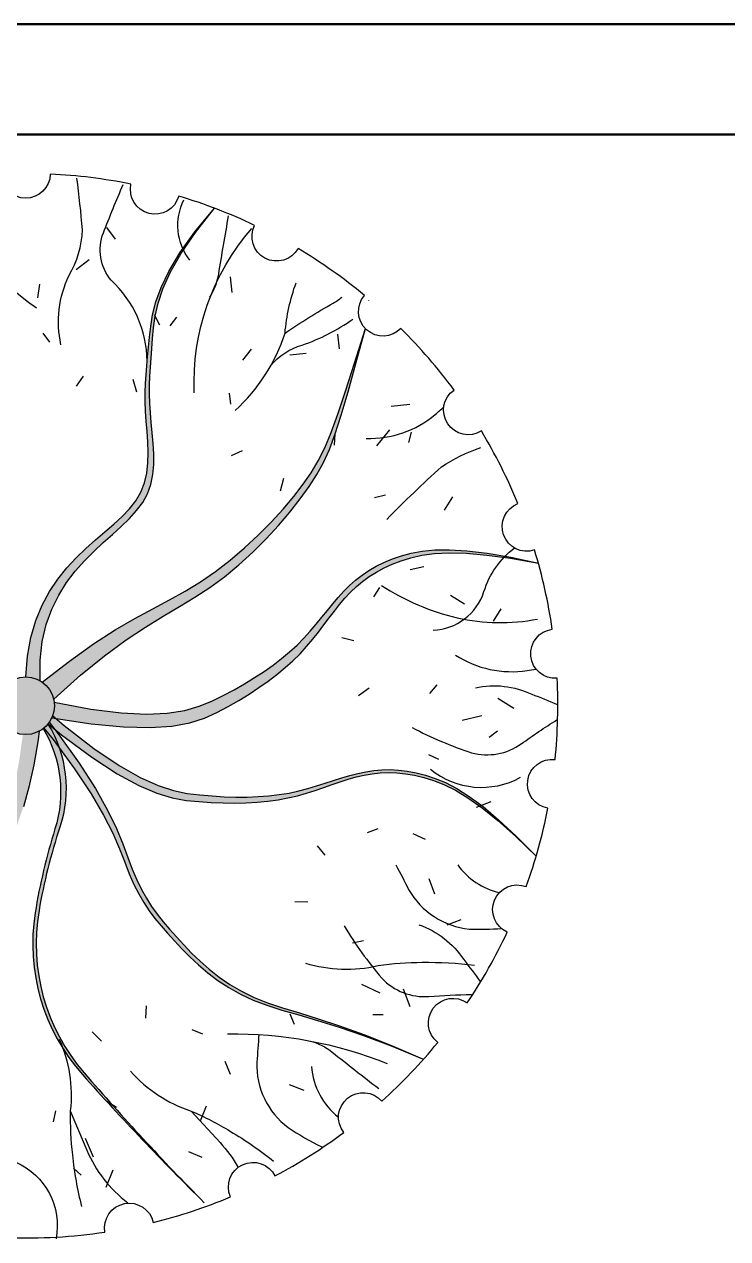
# Model space of a CAD drawing. Header units: millimetres. Extents: x 44692 to 659456, y -26273 to 96111.
# Drawn here: x 250359 to 251954, y 33752 to 36504 of the extents above; entities that cross this region are included whole.
import ezdxf

# ---------------------------------------------------------------- set-up
doc = ezdxf.new("R2010")
doc.units = ezdxf.units.MM
doc.header["$LTSCALE"] = 100
doc.layers.add('Paredes', color=7, linetype='Continuous', lineweight=50)
doc.layers.add('Tree', color=7, linetype='Continuous')

msp = doc.modelspace()

# ---------------------------------------------------------------- hatches: boundary and pattern name
at = {"layer": 'Tree', "true_color": 0x58ba48}
h = msp.add_hatch(color=85, dxfattribs=at)
h.dxf.hatch_style = 1
h.paths.add_polyline_path([(250400.3432868256, 35105.26950295304), (250409.3753454146, 35143.74504376412), (250421.9360863341, 35178.57931501938), (250437.434441057, 35210.09318916874), (250455.2793410559, 35238.60753866219), (250474.8797178037, 35264.44323594975), (250495.6445027731, 35287.92115348137), (250516.9948721438, 35309.38294720252), (250538.4009809237, 35329.25340704109), (250559.3452288273, 35347.97810642068), (250579.3100155693, 35366.00261876472), (250597.7777408641, 35383.77251749676), (250614.2308044267, 35401.73337604025), (250628.1516059716, 35420.33076781873), (250639.0225452138, 35440.01026625557), (250646.5043064542, 35461.08836994536), (250650.9707123411, 35483.36527816592), (250652.973870109, 35506.51211536626), (250653.0658869923, 35530.20000599521), (250651.7988702265, 35554.10007450166), (250649.7249270461, 35577.88344533451), (250647.3961646854, 35601.22124294269), (250645.3646903793, 35623.78459177497), (250644.0737825643, 35645.35203128194), (250643.5314044839, 35666.13176092062), (250643.6366905839, 35686.43939514954), (250644.2887753089, 35706.59054842743), (250645.3867931049, 35726.90083521276), (250646.8298784169, 35747.68586996431), (250648.5171656903, 35769.26126714055), (250650.3477893704, 35791.94264120019), (250652.479703282, 35816.11640893864), (250656.106138767, 35842.45219649879), (250662.6791465461, 35871.69043236043), (250673.6507773404, 35904.57154500322), (250690.4730818711, 35941.83596290696), (250714.598110859, 35984.22411455134), (250747.4779150254, 36032.47642841606), (250790.5645450913, 36087.33333298092), (250746.2147978493, 36033.49247871165), (250712.2225962672, 35986.01724783344), (250687.1190758217, 35944.20115422427), (250669.4353719885, 35907.3377117621), (250657.7026202437, 35874.72043432497), (250650.4519560634, 35845.64283579086), (250646.2145149239, 35819.39843003788), (250643.5214323011, 35795.28073094392), (250641.164238449, 35772.6480212202), (250638.976042732, 35751.11765891114), (250637.0503492923, 35730.37177089409), (250635.4806622718, 35710.09248404664), (250634.3604858128, 35689.96192524624), (250633.783324057, 35669.66222137034), (250633.8426811472, 35648.87549929658), (250634.6320612248, 35627.28388590231), (250636.1386651066, 35604.6794229994), (250637.9244803046, 35581.29381213697), (250639.4451910048, 35557.46866979836), (250640.1564813942, 35533.54561246699), (250639.5140356586, 35509.86625662623), (250636.9735379844, 35486.77221875948), (250631.9906725583, 35464.60511535021), (250624.0211235663, 35443.70656288171), (250612.6958122277, 35424.284994927), (250598.346607894, 35406.0161134176), (250581.4806169494, 35388.44243737438), (250562.6049457781, 35371.10648581848), (250542.2267007644, 35353.55077777081), (250520.8529882927, 35335.31783225241), (250498.9909147473, 35315.95016828431), (250477.1475865121, 35294.99030488753), (250455.8276248127, 35271.99973910694), (250435.5257102369, 35246.61588008401), (250416.7340382135, 35218.49511498353), (250399.9448041717, 35187.29383097072), (250385.6502035405, 35152.66841521069), (250374.342431749, 35114.27525486849), (250366.5136842256, 35071.77073710931), (250362.6561563998, 35024.81124909817, -0.1312463325135342), (250395.2294907483, 35016.1111228635), (250395.4309790945, 35062.83182013615)])
h = msp.add_hatch(color=85, dxfattribs=at)
h.dxf.hatch_style = 1
edge = h.paths.add_edge_path()
edge.add_line((250487.1260344369, 35028.72572393152), (250541.4229532467, 35072.9492512416))
edge.add_line((250541.4229532467, 35072.9492512416), (250590.0962995529, 35108.70832314637))
edge.add_line((250590.0962995528, 35108.70832314637), (250634.0304910843, 35137.91282092495))
edge.add_line((250634.0304910843, 35137.91282092495), (250674.1099455711, 35162.47262585649))
edge.add_line((250674.1099455711, 35162.47262585649), (250711.2190807427, 35184.29761922012))
edge.add_line((250711.2190807427, 35184.29761922012), (250746.2423143281, 35205.29768229512))
edge.add_line((250746.2423143281, 35205.29768229513), (250780.064064057, 35227.38269636044))
edge.add_line((250780.064064057, 35227.38269636044), (250813.357844245, 35252.04120536611))
edge.add_line((250813.357844245, 35252.0412053661), (250845.9535555479, 35279.07640394482))
edge.add_line((250845.9535555479, 35279.07640394482), (250877.4701952069, 35307.87014940047))
edge.add_line((250877.4701952069, 35307.87014940047), (250907.5267604647, 35337.80429903652))
edge.add_line((250907.5267604647, 35337.80429903652), (250935.7422485622, 35368.26071015669))
edge.add_line((250935.7422485622, 35368.26071015668), (250961.7356567419, 35398.62124006458))
edge.add_line((250961.735656742, 35398.62124006459), (250985.1259822448, 35428.2677460639))
edge.add_line((250985.1259822448, 35428.2677460639), (251005.5322223132, 35456.58208545823))
edge.add_line((251005.5322223132, 35456.58208545823), (251022.8286540817, 35483.53840124044))
edge.add_line((251022.8286540817, 35483.53840124044), (251037.9106742571, 35511.4799791615))
edge.add_line((251037.9106742571, 35511.47997916151), (251051.9289594402, 35543.34239066106))
edge.add_line((251051.9289594402, 35543.34239066106), (251066.0341862312, 35582.06120717929))
edge.add_line((251066.0341862313, 35582.06120717929), (251081.3770312302, 35630.57200015613))
edge.add_line((251081.3770312301, 35630.57200015613), (251099.1081710377, 35691.81034103155))
edge.add_line((251099.1081710377, 35691.81034103155), (251120.3782822539, 35768.71180124557))
edge.add_line((251120.3782822539, 35768.71180124557), (251132.7893024908, 35814.36917026397))
edge.add_line((251132.7893024908, 35814.36917026398), (251117.1716837899, 35769.64181150774))
edge.add_line((251117.1716837899, 35769.64181150774), (251093.3196686758, 35693.50158830606))
edge.add_line((251093.3196686758, 35693.50158830606), (251073.5329528783, 35632.89619588918))
edge.add_line((251073.5329528783, 35632.89619588919), (251056.5624931378, 35584.93054751354))
edge.add_line((251056.5624931379, 35584.93054751354), (251041.1592461951, 35546.70955643505))
edge.add_line((251041.1592461951, 35546.70955643505), (251026.0741687911, 35515.33813591007))
edge.add_line((251026.0741687911, 35515.33813591007), (251010.0582176661, 35487.92119919482))
edge.add_line((251010.0582176661, 35487.92119919482), (250991.8623495606, 35461.56365954548))
edge.add_line((250991.8623495606, 35461.56365954549), (250970.5126345708, 35433.95376785933))
edge.add_line((250970.5126345708, 35433.95376785932), (250946.135596215, 35405.11312559712))
edge.add_line((250946.1355962151, 35405.11312559711), (250919.1328713656, 35375.64667186097))
edge.add_line((250919.1328713656, 35375.64667186097), (250889.9060968957, 35346.15934575289))
edge.add_line((250889.9060968957, 35346.15934575289), (250858.8569096786, 35317.25608637471))
edge.add_line((250858.8569096787, 35317.25608637471), (250826.3869465875, 35289.54183282842))
edge.add_line((250826.3869465875, 35289.54183282842), (250792.8978444949, 35263.62152421613))
edge.add_line((250792.8978444949, 35263.62152421613), (250758.7912402743, 35240.10009963953))
edge.add_line((250758.7912402743, 35240.10009963953), (250724.269072685, 35219.18009964112))
edge.add_line((250724.269072685, 35219.18009964112), (250688.734488029, 35199.45447052494))
edge.add_line((250688.734488029, 35199.45447052494), (250651.3909344958, 35179.11376003514))
edge.add_line((250651.3909344958, 35179.11376003514), (250611.4418602742, 35157.98838246401))
edge.add_line((250611.4418602742, 35157.98838246401), (250565.2231069829, 35132.21689248273))
edge.add_line((250565.223106983, 35132.21689248273), (250517.8511495016, 35100.49304843069))
edge.add_line((250517.8511495016, 35100.49304843069), (250463.3671693709, 35061.93814735318))
edge.add_line((250463.3671693709, 35061.93814735318), (250400.3113791357, 35012.86694415988))
edge.add_arc((250362.6561563988, 34959.48378852875), 65.32746056987862, 12.953729119572586, 54.801756644549926, ccw=False)
edge.add_line((250426.3211253934, 34974.127859937), (250487.1260344369, 35028.72572393153))
h = msp.add_hatch(color=85, dxfattribs=at)
h.dxf.hatch_style = 1
h.paths.add_polyline_path([(250644.7892154526, 34910.14434938143), (250694.167107922, 34913.62589823903), (250734.510918882, 34921.03988735429), (250767.849931132, 34931.46400245176), (250796.2134274701, 34943.97592925587), (250821.630690695, 34957.65335349117), (250845.7838609311, 34971.72863098762), (250868.9665076024, 34986.05279799546), (250891.1250574589, 35000.63156087063), (250912.2059372505, 35015.47062596852), (250932.1555737261, 35030.57569964491), (250950.9203936358, 35045.9524882556), (250968.4468237293, 35061.60669815604), (250984.6812907562, 35077.54403570211), (250999.6183826329, 35093.74592934387), (251013.4453319446, 35110.09669590912), (251026.3975324428, 35126.45637432022), (251038.7103778792, 35142.68500349945), (251050.6192620057, 35158.64262236918), (251062.3595785736, 35174.18926985165), (251074.1667213348, 35189.18498486916), (251086.2760840416, 35203.48980634406), (251098.9069585856, 35216.98710522935), (251112.2142294214, 35229.65358060026), (251126.3366791442, 35241.48926356284), (251141.4130903491, 35252.494185223), (251157.5822456315, 35262.66837668676), (251174.982927586, 35272.0118690601), (251193.7539188082, 35280.52469344896), (251214.0340018927, 35288.20688095951), (251236.1135336765, 35294.98593942634), (251260.889167962, 35300.49928360039), (251289.4091327933, 35304.31180496111), (251322.7216562139, 35305.9883949883), (251361.8749662679, 35305.09394516145), (251407.9172909993, 35301.19334696029), (251461.8968584519, 35293.8514918645), (251524.8618966713, 35282.63327135333), (251462.3336331157, 35296.07428195946), (251408.647927516, 35305.32314961399), (251362.7726181571, 35310.85183157522), (251323.6755433257, 35313.13228510098), (251290.3245413071, 35312.63646744932), (251261.6874503886, 35309.83633587821), (251236.732108856, 35305.2038476455), (251214.4263549959, 35299.2109600093), (251193.8869379394, 35292.25178463828), (251174.8262501978, 35284.40905084452), (251157.1055951281, 35275.68764235095), (251140.586276086, 35266.09244288057), (251125.1295964288, 35255.62833615617), (251110.5968595123, 35244.30020590065), (251096.8493686935, 35232.11293583694), (251083.7484273287, 35219.07140968796), (251071.1400732891, 35205.20439879868), (251058.809282506, 35190.63622500318), (251046.5257654249, 35175.51509775744), (251034.0592324921, 35159.9892265176), (251021.1793941531, 35144.20682073967), (251007.6559608536, 35128.31608987979), (250993.2586430402, 35112.46524339411), (250977.7571511581, 35096.80249073864), (250960.9684668392, 35081.45007312602), (250942.8986564606, 35066.42635879478), (250923.6010575839, 35051.72374774002), (250903.1290077727, 35037.33463995681), (250881.5358445883, 35023.25143544034), (250858.8749055938, 35009.46653418557), (250835.1995283515, 34995.97233618761), (250810.5630504243, 34982.76124144154), (250784.7106650354, 34969.98394645996), (250756.1549880512, 34958.42433382582), (250723.1004909987, 34949.02458263948), (250683.7516454064, 34942.72687200148), (250636.3129228013, 34940.4733810121), (250578.988794711, 34943.20628877178), (250509.9837326629, 34951.86777438108), (250427.5022081847, 34967.40001694021, -0.07718661819948483), (250426.8488575795, 34947.36049608726, -0.05978409001853382), (250422.1582210028, 34932.51748710874), (250510.8140547918, 34918.66782954082), (250584.3479586755, 34911.51755505686)])
h = msp.add_hatch(color=85, dxfattribs=at)
h.dxf.hatch_style = 1
h.paths.add_polyline_path([(250427.9836169686, 34959.48378852943, 1), (250297.3286958311, 34959.48378852943, 1)])
h = msp.add_hatch(color=85, dxfattribs=at)
h.dxf.hatch_style = 1
h.paths.add_polyline_path([(250449.6510712587, 34914.89651772181), (250423.8685118858, 34936.66439677104, -0.08128987458279752), (250413.4004537178, 34918.34143329726), (250443.9730082636, 34893.55388147403), (250512.632371831, 34842.84826073884), (250570.3532435214, 34805.29404077212), (250618.8546197615, 34778.8183360168), (250659.8554969752, 34761.34826091621), (250695.0748715881, 34750.81092991352), (250726.2317400257, 34745.13345745188), (250755.0450987138, 34742.24295797459), (250782.9405715896, 34740.41780527672), (250810.1702926465, 34739.34141055989), (250836.6930233896, 34739.04844437834), (250862.4675253255, 34739.5735772857), (250887.4525599589, 34740.95147983592), (250911.6068887957, 34743.21682258293), (250934.8892733422, 34746.4042760802), (250957.2584751034, 34750.5485108818), (250978.6996276204, 34755.63715036762), (250999.3033525728, 34761.46962922144), (251019.1866436754, 34767.79833495258), (251038.4664946428, 34774.37565507114), (251057.2598991905, 34780.95397708681), (251075.6838510327, 34787.28568850913), (251093.8553438848, 34793.12317684793), (251111.8913714606, 34798.21882961268), (251129.9086130876, 34802.35338136675), (251148.0224905396, 34805.42095488551), (251166.3481112025, 34807.34401999791), (251185.0005824617, 34808.04504653256), (251204.0950117034, 34807.4465043188), (251223.7465063132, 34805.47086318535), (251244.0701736775, 34802.04059296094), (251265.1811211815, 34797.07816347455), (251287.2796260301, 34790.36119795693), (251310.9066447025, 34781.08793324688), (251336.6883034967, 34768.3117595853), (251365.2507287103, 34751.08606721277), (251397.2200466422, 34728.46424637006), (251433.2223835896, 34699.49968729781), (251473.8838658511, 34663.24578023701), (251519.8306197239, 34618.75591542829), (251474.7777819489, 34664.1507837568), (251434.8453711243, 34701.20620822647), (251399.4262112643, 34730.88106395854), (251367.9131263804, 34754.13422607382), (251339.6989404855, 34771.92456969323), (251314.1764775921, 34785.21096993792), (251290.7385617126, 34794.95230192884), (251268.7780168598, 34802.10744078697), (251247.7699392655, 34807.48874980098), (251227.5185140354, 34811.32254493072), (251207.9101984958, 34813.68863030384), (251188.8314499718, 34814.66681004799), (251170.1687257895, 34814.33688829088), (251151.8084832735, 34812.77866915969), (251133.6371797499, 34810.07195678222), (251115.5412725445, 34806.29655528598), (251097.4074684313, 34801.56061649786), (251079.1234719805, 34796.08568304013), (251060.5772372124, 34790.12164523488), (251041.6567181458, 34783.91839340358), (251022.2498688003, 34777.7258178681), (251002.2446431958, 34771.79380895023), (250981.5289953504, 34766.37225697133), (250959.9908792849, 34761.71105225349), (250937.5436801483, 34758.01252275477), (250914.20250761, 34755.28874697848), (250890.0079024683, 34753.50424106416), (250865.0004055221, 34752.623521152), (250839.2205575704, 34752.61110338172), (250812.7088994132, 34753.431503893), (250785.505971848, 34755.04923882568), (250757.6523156748, 34757.4288243194), (250728.9021431865, 34760.89180107244), (250697.8643526569, 34767.18780801602), (250662.8615138531, 34778.42350863951), (250622.216196544, 34796.70556643228), (250574.2509704965, 34824.14064488401), (250517.288405479, 34862.83540748387)])
h = msp.add_hatch(color=85, dxfattribs=at)
h.dxf.hatch_style = 1
h.paths.add_polyline_path([(250413.165183923, 34918.0529395997, -0.05731343900243163), (250402.4414643326, 34907.66867126566, -0.2139104709436435), (250429.0416712672, 34680.17382856626, 0.03661123417253988), (250384.2212090262, 34490.36002148235, 0.2251205961474487), (250491.3634799762, 34123.5240840475, 0.01667163741548493), (250767.5896321215, 33833.11056381822, -0.01667163741549128), (250495.1920465565, 34127.1181406581, -0.2251205961477926), (250392.8650797649, 34495.32631966255, -0.03661123417235602), (250440.1685444756, 34684.53661912108, 0.2201042727965031)])
h = msp.add_hatch(color=85, dxfattribs=at)
h.dxf.hatch_style = 1
h.paths.add_polyline_path([(250436.4627405597, 34896.14201689071), (250416.1761764142, 34922.02334856921, -0.06993564014039863), (250403.7756211587, 34908.72094067482), (250424.7562741745, 34882.81988132979), (250473.5948460323, 34816.71366709538), (250511.1263879708, 34760.0335873803), (250539.3054159921, 34711.64808373245), (250560.0864460988, 34670.42559769995), (250575.4239942931, 34635.23457083134), (250587.2725765774, 34604.94344467441), (250597.5867089536, 34578.4206607775), (250608.0094362808, 34554.65275172135), (250618.9379188403, 34533.09861421598), (250630.4578457709, 34513.33523600425), (250642.654906211, 34494.93960482836), (250655.6147892989, 34477.48870843129), (250669.4231841725, 34460.55953455547), (250684.1657799707, 34443.72907094375), (250699.9282658318, 34426.57430533836), (250716.8062388165, 34408.7999669159), (250734.9349276807, 34390.62175058808), (250754.4594691016, 34372.38309269973), (250775.5249997568, 34354.4274295963), (250798.2766563246, 34337.09819762305), (250822.8595754834, 34320.73883312523), (250849.4188939109, 34305.69277244798), (250878.0997482844, 34292.30345193664), (250909.1656881811, 34280.6660760907), (250943.3539147736, 34269.8829220269), (250981.5200421325, 34258.80803501605), (251024.5196843292, 34246.29546032944), (251073.2084554343, 34231.19924323764), (251128.4419695194, 34212.37342901185), (251191.0758406557, 34188.67206292295), (251261.9656829139, 34158.94919024193), (251191.5612079235, 34189.80415413955), (251129.3151581742, 34214.50609452126), (251074.3903917112, 34234.21452897036), (251025.9497665787, 34250.0889750702), (250983.1561408206, 34263.28895040379), (250945.1723724817, 34274.97397255486), (250911.1613196065, 34286.30355910622), (250880.2858402401, 34298.43722764148), (250851.8232125659, 34312.28439837196), (250825.5083953289, 34327.75410202185), (250801.1907674142, 34344.50527194323), (250778.7197077064, 34362.19684148879), (250757.9445950905, 34380.48774401064), (250738.7148084506, 34399.03691286118), (250720.8797266717, 34417.50328139253), (250704.2887286394, 34435.54578295742), (250688.80314676, 34452.95091718133), (250674.332127534, 34470.01544878402), (250660.7967709844, 34487.16370875913), (250648.1181771326, 34504.82002809968), (250636.217446002, 34523.40873779924), (250625.0156776148, 34543.35416885077), (250614.433971994, 34565.08065224787), (250604.3934291612, 34589.01251898367), (250594.5056102225, 34615.69716679765), (250583.1439206115, 34646.1742604121), (250568.3722268452, 34681.60653129553), (250548.2543954403, 34723.15671091674), (250520.8542929133, 34771.98753074395), (250484.235785781, 34829.26172224562)])
h = msp.add_hatch(color=85, dxfattribs=at)
h.dxf.hatch_style = 1
h.paths.add_polyline_path([(250390.6295316187, 34882.6484827289), (250393.1063468657, 34901.68704982415, -0.1466419400419473), (250356.2954620821, 34894.46672406048), (250348.3514420856, 34837.44296041046), (250338.8335028981, 34786.68097202572), (250327.9223715235, 34741.67900622195), (250315.7559448387, 34701.62786709679), (250302.4721197205, 34665.71835874788), (250288.208793045, 34633.14128527276), (250273.1038616887, 34603.08745076895), (250257.3361579131, 34574.84490829165), (250241.2482555172, 34548.09070672541), (250225.2236636851, 34522.59914391217), (250209.6458916003, 34498.14451769389), (250194.8984484468, 34474.50112591261), (250181.3648434084, 34451.44326641018), (250169.4285856688, 34428.7452370285), (250159.4731844121, 34406.18133560986), (250151.7788179761, 34383.50839329695), (250146.2123413152, 34360.41337443735), (250142.5372785386, 34336.56577667922), (250140.5171537548, 34311.63509767124), (250139.9154910725, 34285.29083506151), (250140.4958146003, 34257.2024864985), (250142.0216484471, 34227.03954963068), (250144.2565167216, 34194.47152210631), (250146.6432540738, 34159.18926367065), (250147.3419373196, 34120.96908245672), (250144.1919538155, 34079.60864869389), (250135.0326909181, 34034.90563261202), (250117.7035359849, 33986.65770444088), (250090.0438763716, 33934.66253441003), (250049.8930994363, 33878.71779274914), (249995.0905925351, 33818.62114968797), (250051.7902823472, 33876.93123839591), (250093.7127488413, 33931.5609538541), (250123.0239776178, 33982.64330250885), (250141.8899542745, 34030.31129080594), (250152.4766644111, 34074.69792519197), (250156.9500936264, 34115.93621211301), (250157.4762275193, 34154.15915801509), (250156.2210516887, 34189.49976934458), (250155.0307112669, 34222.12267759496), (250154.4719895163, 34252.31901444947), (250154.7918292336, 34280.41153663861), (250156.2371732137, 34306.72300089303), (250159.0549642534, 34331.57616394324), (250163.4921451478, 34355.29378251997), (250169.7956586937, 34378.19861335374), (250178.2124476861, 34400.61341317507), (250188.8856175367, 34422.84679138799), (250201.5429241189, 34445.15076809), (250215.8082859209, 34467.76321605173), (250231.3056214315, 34490.9220080442), (250247.6588491405, 34514.86501683823), (250264.4918875351, 34539.8301152046), (250281.4286551058, 34566.05517591414), (250298.0930703395, 34593.77807173767), (250314.1530816592, 34623.33256303892), (250329.4527572178, 34655.43596055161), (250343.8801951016, 34690.90146260281), (250357.3234933971, 34730.5422675193), (250369.6707501911, 34775.17157362801), (250380.8100635697, 34825.60257925558)])

# ---------------------------------------------------------------- linework, layer by layer
at = {"layer": 'Paredes'}
for p, q in [((246357.4965816539, 36504.17299816339), (280365.567759114, 36504.17299816338)), ((246357.4965816539, 36254.17299816338), (280115.5677591141, 36254.17299816338))]:
    msp.add_line(p, q, dxfattribs=at)
at = {"layer": 'Tree', "color": 85, "true_color": 0x58ba48}
for points in [[(250321.5025028436, 33753.88992622297, 0.04596090557338388), (250542.4361275643, 33766.65968330685, -0.9771344084659402), (250651.8652517351, 33788.36966804104, 0.03825928851591884), (250826.9273111126, 33846.10942249904, -0.9771344084694745), (250927.7999019584, 33893.76209367286, 0.03825928851595953), (251083.5818524393, 33992.3145557568, -0.977134408466895), (251169.8498188976, 34063.0527676163, 0.03825928851597287), (251297.0113291341, 34196.50895590613, -0.9771344084698461), (251363.5022401954, 34286.09140619731, 0.03825928851590839), (251454.4189953255, 34446.44959125491, -0.977134408471768), (251497.1462072291, 34549.50512005803, 0.03825928851589259), (251546.3670454503, 34727.15058992178, -0.9771344084685398), (251562.7687317746, 34837.50022218061, 0.03825928851596309), (251567.3424836048, 35021.78175862047, -0.9771344084700386), (251556.4352365515, 35132.80918142971, 0.03825928851592809), (251516.0876702359, 35312.67768275992, -0.9771344084695898), (251478.5254635246, 35417.72594443485, 0.03825928851597), (251395.6757273489, 35582.39690451602, -0.9771344084715986), (251333.71070544, 35675.16755027085, 0.03825928851591356), (251213.3262811027, 35814.76767296185, -0.9771344084690083), (251130.6737257399, 35889.69838593002, 0.03825928851596242), (250979.9725894501, 35995.85756546426, -0.9771344084701019), (250881.5881598184, 36048.45567056315, 0.03825928851593607), (250709.6060088638, 36114.80884404722, -0.9771344084683785), (250601.38861154, 36141.92067855559, 0.03825928851596548), (250418.437104433, 36164.48946066068, -0.9771344084684057), (250306.8752083666, 36164.48946066068, 0.03825928851596554)], [(250442.6380869493, 35777.93723535654, -0.1656082416823925), (250460.8575855092, 35935.16036638281, 0.1267687712103273), (250491.5054588175, 36038.03860125299, 0.01089032379352584), (250478.70666833, 36155.70143896575, 4.429047566632221)], [(250387.3330531736, 35860.73845854627, -0.1463330391408331), (250161.9573373548, 36137.41284734503, 4.068216872405228)], [(250638.0131960121, 35740.74471490259, 0.2068628766429105), (250556.2682456585, 35923.99997505783, -0.2712908266863383), (250538.7821844432, 36031.3337076077, -0.01089032379352584), (250583.7926517377, 36140.79790381143, -4.429047566632221)], [(250734.7776744762, 35969.53490902363, -0.2905987291418106), (250721.4741039854, 36106.5033474113, 1.347049373891924)], [(250780.2579582422, 35885.67407138087, 0.09487929127114816), (250800.1982648598, 35937.75676386911, -0.004008080272301563), (250822.6778940134, 36069.79184619729, -1.160659045506973)], [(250744.7635558982, 35668.96179384358, -0.1923514784661121), (250875.083969134, 36041.0930944715, -4.068216872405228)], [(250837.8452951875, 35628.83736810062, 0.1288831315049849), (250950.5111690485, 35804.23210012633, -0.06438621702978775), (250975.6177229339, 35918.11980083463, -0.06438621702978775)], [(250950.5111690485, 35804.23210012633, -0.02297404838671332), (251059.5480504957, 35871.94757347856, 0.05328572629480382), (251079.3451824443, 35885.96980384366, 0.05328572629480382)], [(251140.5421246284, 35878.39675943427, -0.0001704442671350951), (251140.6785721816, 35878.67512009208)], [(250917.8085958079, 35729.75133420482, -0.1603400140284482), (250989.4168728825, 35776.89576265952, 0.07149342213332861), (251104.4688973912, 35836.05570733456, 0.07149342213332861)], [(251134.5761128857, 35565.43533763335, 0.1857569465264257), (251291.1220263473, 35619.9476028761, 0.0163139634645396), (251310.4527392942, 35636.81976676135, 0.0163139634645396)], [(251181.5841350435, 35382.00071385918, -0.01464096932890334), (251304.9481686089, 35501.12293142315, -0.06348546426857189), (251394.3109090636, 35544.81996002349)], [(251286.2229849818, 35130.78338355084, 0.3157652157817117), (251401.5351926711, 35218.34833582237, -0.1545558803926223), (251470.7461617275, 35317.24512817148, -0.1545558803926223)], [(251169.210357688, 35232.38594289466, 0.08246095775845541), (251340.5508302491, 35158.55451029184, 0.1011795427720667), (251522.6931421754, 35155.97256050685, 0.1011795427720667)], [(251337.2372782046, 35074.5026396186, 0.1857569465265018), (251499.2580850173, 35039.46739674573, 0.01299719780452272), (251519.4311008881, 35042.78321471985, 0.01299719780452272)], [(251382.0711008838, 35000.40653238755, -0.1639919496343534), (251509.913486503, 34985.71370315609, -0.01343461111404141), (251567.5219977495, 34962.70064630838, -4.215233977945694)], [(250402.4414643326, 34907.66867126576, -0.2139104709436734), (250429.0416712672, 34680.17382856626, 0.03661123417257376), (250384.2212090262, 34490.36002148224, 0.2251205961475362), (250491.3634799767, 34123.52408404729, 0.01667163741547076), (250767.5896321215, 33833.11056381822)], [(250413.165183923, 34918.0529395997, -0.2201042727962329), (250440.1685444756, 34684.53661912139, 0.03661123417257376), (250392.8650797646, 34495.3263196616, 0.2251205961475362), (250495.1920465567, 34127.11814065779, 0.01667163741547076), (250767.5896321215, 33833.11056381822)], [(251238.7871115335, 34909.94730717094, 0.04182949228826791), (251373.4008317551, 34853.18292782793, 0.2264972251209593), (251486.2253935093, 34873.32727798974, -0.01443465669763831), (251566.4856327717, 34927.44981754795, -0.01443465669763831)], [(251280.1225407413, 34815.78085205264, 0.3063086666826516), (251484.4746286857, 34797.43290363048, 1.795613927209891)], [(251202.0583381196, 34598.65013583739, -0.01188576300162032), (251230.5695851696, 34542.80889166757, 0.2399273849801263), (251368.4882142918, 34453.23129532028, 0.02049583112461691), (251441.384370303, 34454.51205552834, 0.02049583112461691)], [(251341.9623064786, 34599.13461533064, 0.183297909728004), (251436.5670302478, 34535.95921401549, 0.183297909728004)], [(251084.6623626166, 34460.71896246973, 0.04182949228826998), (251169.9855378639, 34342.13142433931, 0.2264972251209593), (251276.7818421663, 34300.54144999721, -0.0144346566975755), (251373.4864599974, 34304.92005533924, -0.0144346566975755)], [(251254.0926899275, 34463.27576088883, -0.1639919496343534), (251355.5564301987, 34384.12612916566, -0.01343461111404141), (251392.737491214, 34334.46819872886, -4.215233977945694)], [(250997.0990413668, 34376.30041916472, 0.1320465610342736), (251161.3873499014, 34370.66906708525, -0.03605382607637624), (251261.5570694784, 34377.99216709429, -0.03698803583189561), (251380.3350049456, 34371.16759089071, -6.807483209568411)], [(250820.2517827077, 34215.69004782229, -0.1004195097701846), (251182.4229654552, 34148.42794089556, 4.068216872405228)], [(250438.6520093824, 34204.11167885984, -0.1320465610342736), (250463.8597078799, 34041.67112855372, 0.03605382607637624), (250468.5496355204, 33941.34363933648, 0.03698803583189561), (250489.5079139584, 33824.23034649928, 6.807483209568411)], [(250891.1201614941, 34214.14980774552, -0.01188576300162027), (250886.3612449787, 34151.63190253121, 0.2399273849801263), (250957.4089034185, 34003.31493028425, 0.02472381497266953), (251033.627747353, 33959.46943482623, 0.02472381497266953)], [(251007.6984286296, 34199.59806216985, -0.09487929127114816), (251057.4939626799, 34174.48576491333, 0.004008080272301563), (251162.9646298112, 34091.93556765675, 1.160659045506973)], [(251010.7866941146, 34141.67032062276, 0.2115715681799267), (251071.7388081266, 34026.95429719523, 0.2115715681799267)], [(250214.2660802537, 34128.39855758705, 0.3009048176655483), (250340.277903562, 33924.79096786747, -0.3523600041785352), (250431.4175598685, 33751.50000000007, -4.509688680372927)], [(250600.3294672751, 34131.15292837373, 0.1320465610342736), (250737.6226111066, 34040.7485418416, -0.03605382607637624), (250826.9373081613, 33994.80852220817, -0.03698803583189561), (250924.7636778832, 33927.09756163855, -6.807483209568411)], [(250463.8597078799, 34041.67112855372), (250501.4073014869, 33952.24078579152, 0.1333930343377839), (250594.4511400275, 33833.02685871019, -4.827061023014863)], [(250737.6226111066, 34040.7485418416), (250803.3763792385, 33969.44601756182, -0.06043947766551797), (250843.9866912311, 33913.06419793832, -0.06043947766551797)]]:
    msp.add_lwpolyline(points, format="xyb", dxfattribs=at)
for points in [[(250362.6561563998, 35024.81124909817), (250366.5136842256, 35071.77073710931), (250374.342431749, 35114.27525486849), (250385.6502035405, 35152.66841521069), (250399.9448041717, 35187.29383097072), (250416.7340382135, 35218.49511498353), (250435.5257102369, 35246.61588008401), (250455.8276248127, 35271.99973910694), (250477.1475865121, 35294.99030488753), (250498.9909147473, 35315.95016828431), (250520.8529882927, 35335.31783225241), (250542.2267007644, 35353.55077777081), (250562.6049457781, 35371.10648581848), (250581.4806169494, 35388.44243737438), (250598.346607894, 35406.0161134176), (250612.6958122277, 35424.284994927), (250624.0211235663, 35443.70656288171), (250631.9906725583, 35464.60511535021), (250636.9735379844, 35486.77221875948), (250639.5140356586, 35509.86625662623), (250640.1564813942, 35533.54561246699), (250639.4451910048, 35557.46866979836), (250637.9244803046, 35581.29381213697), (250636.1386651066, 35604.6794229994), (250634.6320612248, 35627.28388590231), (250633.8426811472, 35648.87549929658), (250633.783324057, 35669.66222137034), (250634.3604858128, 35689.96192524624), (250635.4806622718, 35710.09248404664), (250637.0503492923, 35730.37177089409), (250638.976042732, 35751.11765891114), (250641.164238449, 35772.6480212202), (250643.5214323011, 35795.28073094392), (250646.2145149239, 35819.39843003788), (250650.4519560634, 35845.64283579086), (250657.7026202437, 35874.72043432497), (250669.4353719885, 35907.3377117621), (250687.1190758217, 35944.20115422427), (250712.2225962672, 35986.01724783344), (250746.2147978493, 36033.49247871165), (250790.5645450913, 36087.33333298092)], [(250395.2294907483, 35016.1111228635), (250395.4309790945, 35062.83182013615), (250400.3432868256, 35105.26950295304), (250409.3753454146, 35143.74504376412), (250421.9360863341, 35178.57931501938), (250437.434441057, 35210.09318916874), (250455.2793410559, 35238.60753866219), (250474.8797178037, 35264.44323594975), (250495.6445027731, 35287.92115348137), (250516.9948721438, 35309.38294720252), (250538.4009809237, 35329.25340704109), (250559.3452288273, 35347.97810642068), (250579.3100155693, 35366.00261876472), (250597.7777408641, 35383.77251749676), (250614.2308044267, 35401.73337604025), (250628.1516059716, 35420.33076781873), (250639.0225452138, 35440.01026625557), (250646.5043064542, 35461.08836994536), (250650.9707123411, 35483.36527816592), (250652.973870109, 35506.51211536626), (250653.0658869923, 35530.20000599521), (250651.7988702265, 35554.10007450166), (250649.7249270461, 35577.88344533451), (250647.3961646854, 35601.22124294269), (250645.3646903793, 35623.78459177497), (250644.0737825643, 35645.35203128194), (250643.5314044839, 35666.13176092062), (250643.6366905839, 35686.43939514954), (250644.2887753089, 35706.59054842743), (250645.3867931049, 35726.90083521276), (250646.8298784169, 35747.68586996431), (250648.5171656903, 35769.26126714055), (250650.3477893704, 35791.94264120019), (250652.479703282, 35816.11640893864), (250656.106138767, 35842.45219649879), (250662.6791465461, 35871.69043236043), (250673.6507773404, 35904.57154500322), (250690.4730818711, 35941.83596290696), (250714.598110859, 35984.22411455134), (250747.4779150254, 36032.47642841606), (250790.5645450913, 36087.33333298092)], [(250545.5466529513, 36043.54856904478), (250565.5943798663, 36016.83339503274)], [(250506.3036526083, 35970.08515476737), (250476.7192020293, 35947.88425179452)], [(250825.9675285861, 35931.5355127886), (250829.967723805, 35896.12469387188)], [(250393.8608915168, 35915.06878768965), (250389.4132910509, 35883.87503438129)], [(250654.1600592072, 35846.12748160308), (250666.140000842, 35823.23014494632)], [(250704.8168879393, 35840.19369382915), (250689.1171381539, 35820.49516550115)], [(250400.3113791357, 35012.86694415988), (250461.733605108, 35060.779669854), (250516.5972798503, 35099.68743378939), (250565.808501359, 35131.30577666547), (250610.2733676306, 35157.35023918172), (250650.8979766614, 35179.53636203778), (250688.588426448, 35199.57968593309), (250724.2508149867, 35219.1957515671), (250758.7912402745, 35240.10009963953), (250792.8978444951, 35263.62152421603), (250826.3869465875, 35289.54183282842), (250858.8569096791, 35317.25608637465), (250889.906096896, 35346.15934575279), (250919.1328713659, 35375.64667186092), (250946.1355962153, 35405.11312559706), (250970.5126345713, 35433.95376785916), (250991.8623495608, 35461.56365954554), (251010.0317552853, 35487.82385001134), (251025.8624697445, 35514.55934244184), (251040.4447619127, 35544.08112847945), (251054.8689007646, 35578.70019976683), (251070.2251552738, 35620.72754794642), (251087.6037944151, 35672.47416466083), (251108.0950871627, 35736.25104155252), (251132.7893024908, 35814.36917026398)], [(250426.3211253934, 34974.127859937), (250487.1260344366, 35028.72572393152), (250541.4229532465, 35072.9492512416), (250590.0962995526, 35108.70832314637), (250634.0304910841, 35137.91282092495), (250674.1099455709, 35162.47262585649), (250711.2190807425, 35184.29761922017), (250746.242314328, 35205.29768229507), (250780.0640640572, 35227.3826963605), (250813.357844245, 35252.0412053661), (250845.9535555476, 35279.07640394487), (250877.4701952069, 35307.87014940047), (250907.5267604647, 35337.80429903657), (250935.7422485625, 35368.26071015668), (250961.735656742, 35398.62124006464), (250985.125982245, 35428.2677460639), (251005.5322223134, 35456.58208545813), (251022.8021917009, 35483.44105205691), (251037.6989752105, 35510.70118569311), (251051.2144751577, 35540.7139627054), (251064.3405938577, 35575.83085943248), (251078.0692336256, 35618.4033522132), (251093.3922967769, 35670.78291738617), (251111.3016856269, 35735.3210312902), (251132.7893024905, 35814.36917026392)], [(250401.2086067356, 35804.30717793557), (250416.6565072292, 35783.72163466855)], [(251069.5682829061, 35801.45803248299), (251073.3175662285, 35768.26835409462)], [(250873.6981942179, 35767.53852782411), (250854.0596259774, 35742.8979508659)], [(250998.5150670165, 35758.00314984657), (250961.7607340826, 35753.85118410916)], [(250493.1698156286, 35706.752605345), (250477.2781662304, 35683.79851708031)], [(250605.7796484127, 35700.01710909819), (250613.702139356, 35670.92628025678)], [(250823.9166925055, 35668.32197073035), (250826.8057260572, 35642.74745790211)], [(251233.2807948514, 35642.69659225345), (251190.9800324133, 35637.91807221826)], [(251063.1884554155, 35576.22203272644), (251061.9163142018, 35550.41140150024)], [(251187.0537738202, 35584.69539505251), (251158.2708937585, 35548.58141960621)], [(251236.4798910493, 35579.30345725465), (251230.7748672686, 35556.35904040739)], [(250853.7765387767, 35537.62327848345), (250828.4459562371, 35525.88461259408)], [(250947.4514203313, 35474.76345096954), (250939.5432415848, 35445.6687281775)], [(251178.1829408428, 35436.60009233443), (251153.6395678158, 35430.93114163152)], [(251329.862127727, 35432.82784020973), (251310.9810186253, 35402.60481294205)], [(250422.1582210028, 34932.51748710874), (250510.8140547918, 34918.66782954082), (250584.3479586755, 34911.51755505686), (250644.7892154526, 34910.14434938143), (250694.167107922, 34913.62589823903), (250734.510918882, 34921.03988735429), (250767.849931132, 34931.46400245176), (250796.2134274701, 34943.97592925587), (250821.630690695, 34957.65335349117), (250845.7838609311, 34971.72863098762), (250868.9665076024, 34986.05279799546), (250891.1250574589, 35000.63156087063), (250912.2059372505, 35015.47062596852), (250932.1555737261, 35030.57569964491), (250950.9203936358, 35045.9524882556), (250968.4468237293, 35061.60669815604), (250984.6812907562, 35077.54403570211), (250999.6183826329, 35093.74592934387), (251013.4453319446, 35110.09669590912), (251026.3975324428, 35126.45637432022), (251038.7103778792, 35142.68500349945), (251050.6192620057, 35158.64262236918), (251062.3595785736, 35174.18926985165), (251074.1667213348, 35189.18498486916), (251086.2760840416, 35203.48980634406), (251098.9069585856, 35216.98710522935), (251112.2142294214, 35229.65358060026), (251126.3366791442, 35241.48926356284), (251141.4130903491, 35252.494185223), (251157.5822456315, 35262.66837668676), (251174.982927586, 35272.0118690601), (251193.7539188082, 35280.52469344896), (251214.0340018927, 35288.20688095951), (251236.1135336765, 35294.98593942634), (251260.889167962, 35300.49928360039), (251289.4091327933, 35304.31180496111), (251322.7216562139, 35305.9883949883), (251361.8749662679, 35305.09394516145), (251407.9172909993, 35301.19334696029), (251461.8968584519, 35293.8514918645), (251524.8618966696, 35282.63327135365)], [(250427.5022081847, 34967.40001694021), (250509.9837326629, 34951.86777438108), (250578.988794711, 34943.20628877178), (250636.3129228013, 34940.4733810121), (250683.7516454064, 34942.72687200148), (250723.1004909987, 34949.02458263948), (250756.1549880512, 34958.42433382582), (250784.7106650354, 34969.98394645996), (250810.5630504243, 34982.76124144154), (250835.1995283515, 34995.97233618761), (250858.8749055938, 35009.46653418557), (250881.5358445883, 35023.25143544034), (250903.1290077727, 35037.33463995681), (250923.6010575839, 35051.72374774002), (250942.8986564606, 35066.42635879478), (250960.9684668392, 35081.45007312602), (250977.7571511581, 35096.80249073864), (250993.2586430402, 35112.46524339411), (251007.6559608536, 35128.31608987979), (251021.1793941531, 35144.20682073967), (251034.0592324921, 35159.9892265176), (251046.5257654249, 35175.51509775744), (251058.809282506, 35190.63622500318), (251071.1400732891, 35205.20439879868), (251083.7484273287, 35219.07140968796), (251096.8493686935, 35232.11293583694), (251110.5968595123, 35244.30020590065), (251125.1295964288, 35255.62833615617), (251140.586276086, 35266.09244288057), (251157.1055951281, 35275.68764235095), (251174.8262501978, 35284.40905084452), (251193.8869379394, 35292.25178463828), (251214.4263549959, 35299.2109600093), (251236.732108856, 35305.2038476455), (251261.6874503886, 35309.83633587821), (251290.3245413071, 35312.63646744932), (251323.6755433257, 35313.13228510098), (251362.7726181571, 35310.85183157522), (251408.647927516, 35305.32314961399), (251462.3336331157, 35296.07428195946), (251524.8618966698, 35282.6332713537)], [(251265.2937622833, 35274.7008225848), (251234.5928458589, 35267.60962197644)], [(251164.6201587579, 35227.93599961438), (251150.9837848555, 35206.10822996032)], [(251357.1308659784, 35189.63542684), (251325.7611535449, 35209.23289990908)], [(251439.7997942683, 35179.49961860113), (251422.1030010881, 35151.17232808324)], [(251106.7551593521, 35107.00047787575), (251079.616778847, 35113.55356815518)], [(251141.0487795494, 34999.52820720524), (251116.7668342266, 34981.65562158426)], [(251294.7770893154, 35007.04564551479), (251277.7346083075, 34987.61986705796)], [(251469.331181159, 34953.36939359929), (251433.2276078523, 34975.92423234957)], [(250423.8685118858, 34936.66439677104), (250449.6510712587, 34914.89651772181), (250517.288405479, 34862.83540748387), (250574.2509704965, 34824.14064488401), (250622.216196544, 34796.70556643228), (250662.8615138531, 34778.42350863951), (250697.8643526569, 34767.18780801602), (250728.9021431865, 34760.89180107244), (250757.6523156748, 34757.4288243194), (250785.505971848, 34755.04923882568), (250812.7088994132, 34753.431503893), (250839.2205575704, 34752.61110338172), (250865.0004055221, 34752.623521152), (250890.0079024683, 34753.50424106416), (250914.20250761, 34755.28874697848), (250937.5436801483, 34758.01252275477), (250959.9908792849, 34761.71105225349), (250981.5289953504, 34766.37225697133), (251002.2446431958, 34771.79380895023), (251022.2498688003, 34777.7258178681), (251041.6567181458, 34783.91839340358), (251060.5772372124, 34790.12164523488), (251079.1234719805, 34796.08568304013), (251097.4074684313, 34801.56061649786), (251115.5412725445, 34806.29655528598), (251133.6371797499, 34810.07195678222), (251151.8084832735, 34812.77866915969), (251170.1687257895, 34814.33688829088), (251188.8314499718, 34814.66681004799), (251207.9101984958, 34813.68863030384), (251227.5185140354, 34811.32254493072), (251247.7699392655, 34807.48874980098), (251268.7780168598, 34802.10744078697), (251290.7385617126, 34794.95230192884), (251314.1764775921, 34785.21096993792), (251339.6989404855, 34771.92456969323), (251367.9131263804, 34754.13422607382), (251399.4262112643, 34730.88106395854), (251434.8453711243, 34701.20620822647), (251474.7777819489, 34664.1507837568), (251519.8306197239, 34618.75591542829)], [(251397.064614073, 34936.67749041932), (251352.0684216619, 34926.28441216085)], [(250403.7756211587, 34908.72094067476), (250424.7562741745, 34882.81988132979), (250473.5948460323, 34816.71366709538), (250511.1263879708, 34760.0335873803), (250539.3054159921, 34711.64808373245), (250560.0864460988, 34670.42559769995), (250575.4239942931, 34635.23457083134), (250587.2725765774, 34604.94344467441), (250597.5867089536, 34578.4206607775), (250608.0094362808, 34554.65275172135), (250618.9379188403, 34533.09861421598), (250630.4578457709, 34513.33523600425), (250642.654906211, 34494.93960482836), (250655.6147892989, 34477.48870843129), (250669.4231841725, 34460.55953455547), (250684.1657799707, 34443.72907094375), (250699.9282658318, 34426.57430533836), (250716.8062388165, 34408.7999669159), (250734.9349276807, 34390.62175058808), (250754.4594691016, 34372.38309269973), (250775.5249997568, 34354.4274295963), (250798.2766563246, 34337.09819762305), (250822.8595754834, 34320.73883312523), (250849.4188939109, 34305.69277244798), (250878.0997482844, 34292.30345193664), (250909.1656881811, 34280.6660760907), (250943.3539147736, 34269.8829220269), (250981.5200421325, 34258.80803501605), (251024.5196843292, 34246.29546032944), (251073.2084554343, 34231.19924323764), (251128.4419695194, 34212.37342901185), (251191.0758406557, 34188.67206292295), (251261.9656829139, 34158.94919024193)], [(250413.4004537178, 34918.34143329726), (250443.9730082636, 34893.55388147403), (250512.632371831, 34842.84826073884), (250570.3532435214, 34805.29404077212), (250618.8546197615, 34778.8183360168), (250659.8554969752, 34761.34826091621), (250695.0748715881, 34750.81092991352), (250726.2317400257, 34745.13345745188), (250755.0450987138, 34742.24295797459), (250782.9405715896, 34740.41780527672), (250810.1702926465, 34739.34141055989), (250836.6930233896, 34739.04844437834), (250862.4675253255, 34739.5735772857), (250887.4525599589, 34740.95147983592), (250911.6068887957, 34743.21682258293), (250934.8892733422, 34746.4042760802), (250957.2584751034, 34750.5485108818), (250978.6996276204, 34755.63715036762), (250999.3033525728, 34761.46962922144), (251019.1866436754, 34767.79833495258), (251038.4664946428, 34774.37565507114), (251057.2598991905, 34780.95397708681), (251075.6838510327, 34787.28568850913), (251093.8553438848, 34793.12317684793), (251111.8913714606, 34798.21882961268), (251129.9086130876, 34802.35338136675), (251148.0224905396, 34805.42095488551), (251166.3481112025, 34807.34401999791), (251185.0005824617, 34808.04504653256), (251204.0950117034, 34807.4465043188), (251223.7465063132, 34805.47086318535), (251244.0701736775, 34802.04059296094), (251265.1811211815, 34797.07816347455), (251287.2796260301, 34790.36119795693), (251310.9066447025, 34781.08793324688), (251336.6883034967, 34768.3117595853), (251365.2507287103, 34751.08606721277), (251397.2200466422, 34728.46424637006), (251433.2223835896, 34699.49968729781), (251473.8838658511, 34663.24578023701), (251519.8306197239, 34618.75591542829)], [(250416.1761764142, 34922.02334856921), (250436.4627405597, 34896.14201689071), (250484.235785781, 34829.26172224562), (250520.8542929133, 34771.98753074395), (250548.2543954403, 34723.15671091674), (250568.3722268452, 34681.60653129553), (250583.1439206115, 34646.1742604121), (250594.5056102225, 34615.69716679765), (250604.3934291612, 34589.01251898367), (250614.433971994, 34565.08065224787), (250625.0156776148, 34543.35416885077), (250636.217446002, 34523.40873779924), (250648.1181771326, 34504.82002809968), (250660.7967709844, 34487.16370875913), (250674.332127534, 34470.01544878402), (250688.80314676, 34452.95091718133), (250704.2887286394, 34435.54578295742), (250720.8797266717, 34417.50328139253), (250738.7148084506, 34399.03691286118), (250757.9445950905, 34380.48774401064), (250778.7197077064, 34362.19684148879), (250801.1907674142, 34344.50527194323), (250825.5083953289, 34327.75410202185), (250851.8232125659, 34312.28439837196), (250880.2858402401, 34298.43722764148), (250911.1613196065, 34286.30355910622), (250945.1723724817, 34274.97397255486), (250983.1561408206, 34263.28895040379), (251025.9497665787, 34250.0889750702), (251074.3903917112, 34234.21452897036), (251129.3151581742, 34214.50609452126), (251191.5612079235, 34189.80415413955), (251261.9656829139, 34158.94919024193)], [(250393.1063468657, 34901.68704982415), (250390.6295316187, 34882.6484827289), (250380.8100635697, 34825.60257925558), (250369.6707501911, 34775.17157362801), (250357.3234933971, 34730.5422675193)], [(251432.4264419951, 34901.72673672788), (251413.6937040401, 34887.30182461362)], [(251299.5786091199, 34837.41732675867), (251276.7022153137, 34847.96174556851)], [(251417.1964601445, 34741.56928692268), (251383.7638072962, 34729.23294298878)], [(251161.1005810133, 34680.73775444501), (251136.9547454947, 34671.82816139258)], [(251269.3313885794, 34656.07573084884), (251240.7156700488, 34669.26557725931)], [(251041.3060872463, 34620.54607862947), (251023.8608462526, 34642.3428273627)], [(251289.8625471938, 34532.5903199927), (251277.0581527738, 34567.29143369822)], [(251002.6210432071, 34514.57528681865), (250972.4796860662, 34515.31066095537)], [(251349.0203272029, 34473.96231151843), (251317.6847345887, 34462.39976368184)], [(251128.7711670861, 34426.39903521126), (251103.4028592893, 34421.47399845219)], [(251166.5634798486, 34308.13595530617), (251124.6234165878, 34327.46739345451)], [(251233.921721353, 34277.08851335709), (251219.1850739078, 34317.02621457568)], [(250634.8484403559, 34251.41891834806), (250636.6797943955, 34279.27714569726)], [(250971.7997198049, 34237.21789381868), (250962.0302224836, 34260.43579819646)], [(251173.1242669292, 34258.85137221509), (251149.4813084343, 34258.91520331417)], [(250534.7944249642, 34199.3081195313), (250513.0444457704, 34220.18826777076)], [(250763.8774555603, 34215.01463549866), (250740.0447503302, 34224.73082727723)], [(250827.1180920398, 34123.7855556396), (250814.8975826401, 34152.82846433308)], [(250993.9369446539, 34087.11543249301), (250960.93785627, 34100.56860401364)], [(250568.4054039514, 34049.11089188151), (250546.3589550172, 34062.59277294228)], [(250758.9515399138, 34018.79271617127), (250772.9151352273, 34053.04381563971)], [(250425.3442739109, 34016.72501587173), (250431.232874528, 34041.21661737875)], [(250516.5023210748, 33936.32576449095), (250498.5915725904, 33978.89193058485)], [(250763.0552836669, 33935.60590471396), (250732.126060224, 33948.21522722415)], [(250488.0906004568, 33895.52394848863), (250470.6837231684, 33911.52376673337)], [(250545.2680507408, 33867.96196451672), (250561.3388288231, 33907.38174189279)]]:
    msp.add_lwpolyline(points, dxfattribs=at)
msp.add_circle((250362.6561563998, 34959.48378852943), 65.32746056874886, dxfattribs=at)

doc.saveas('drawing.dxf')
